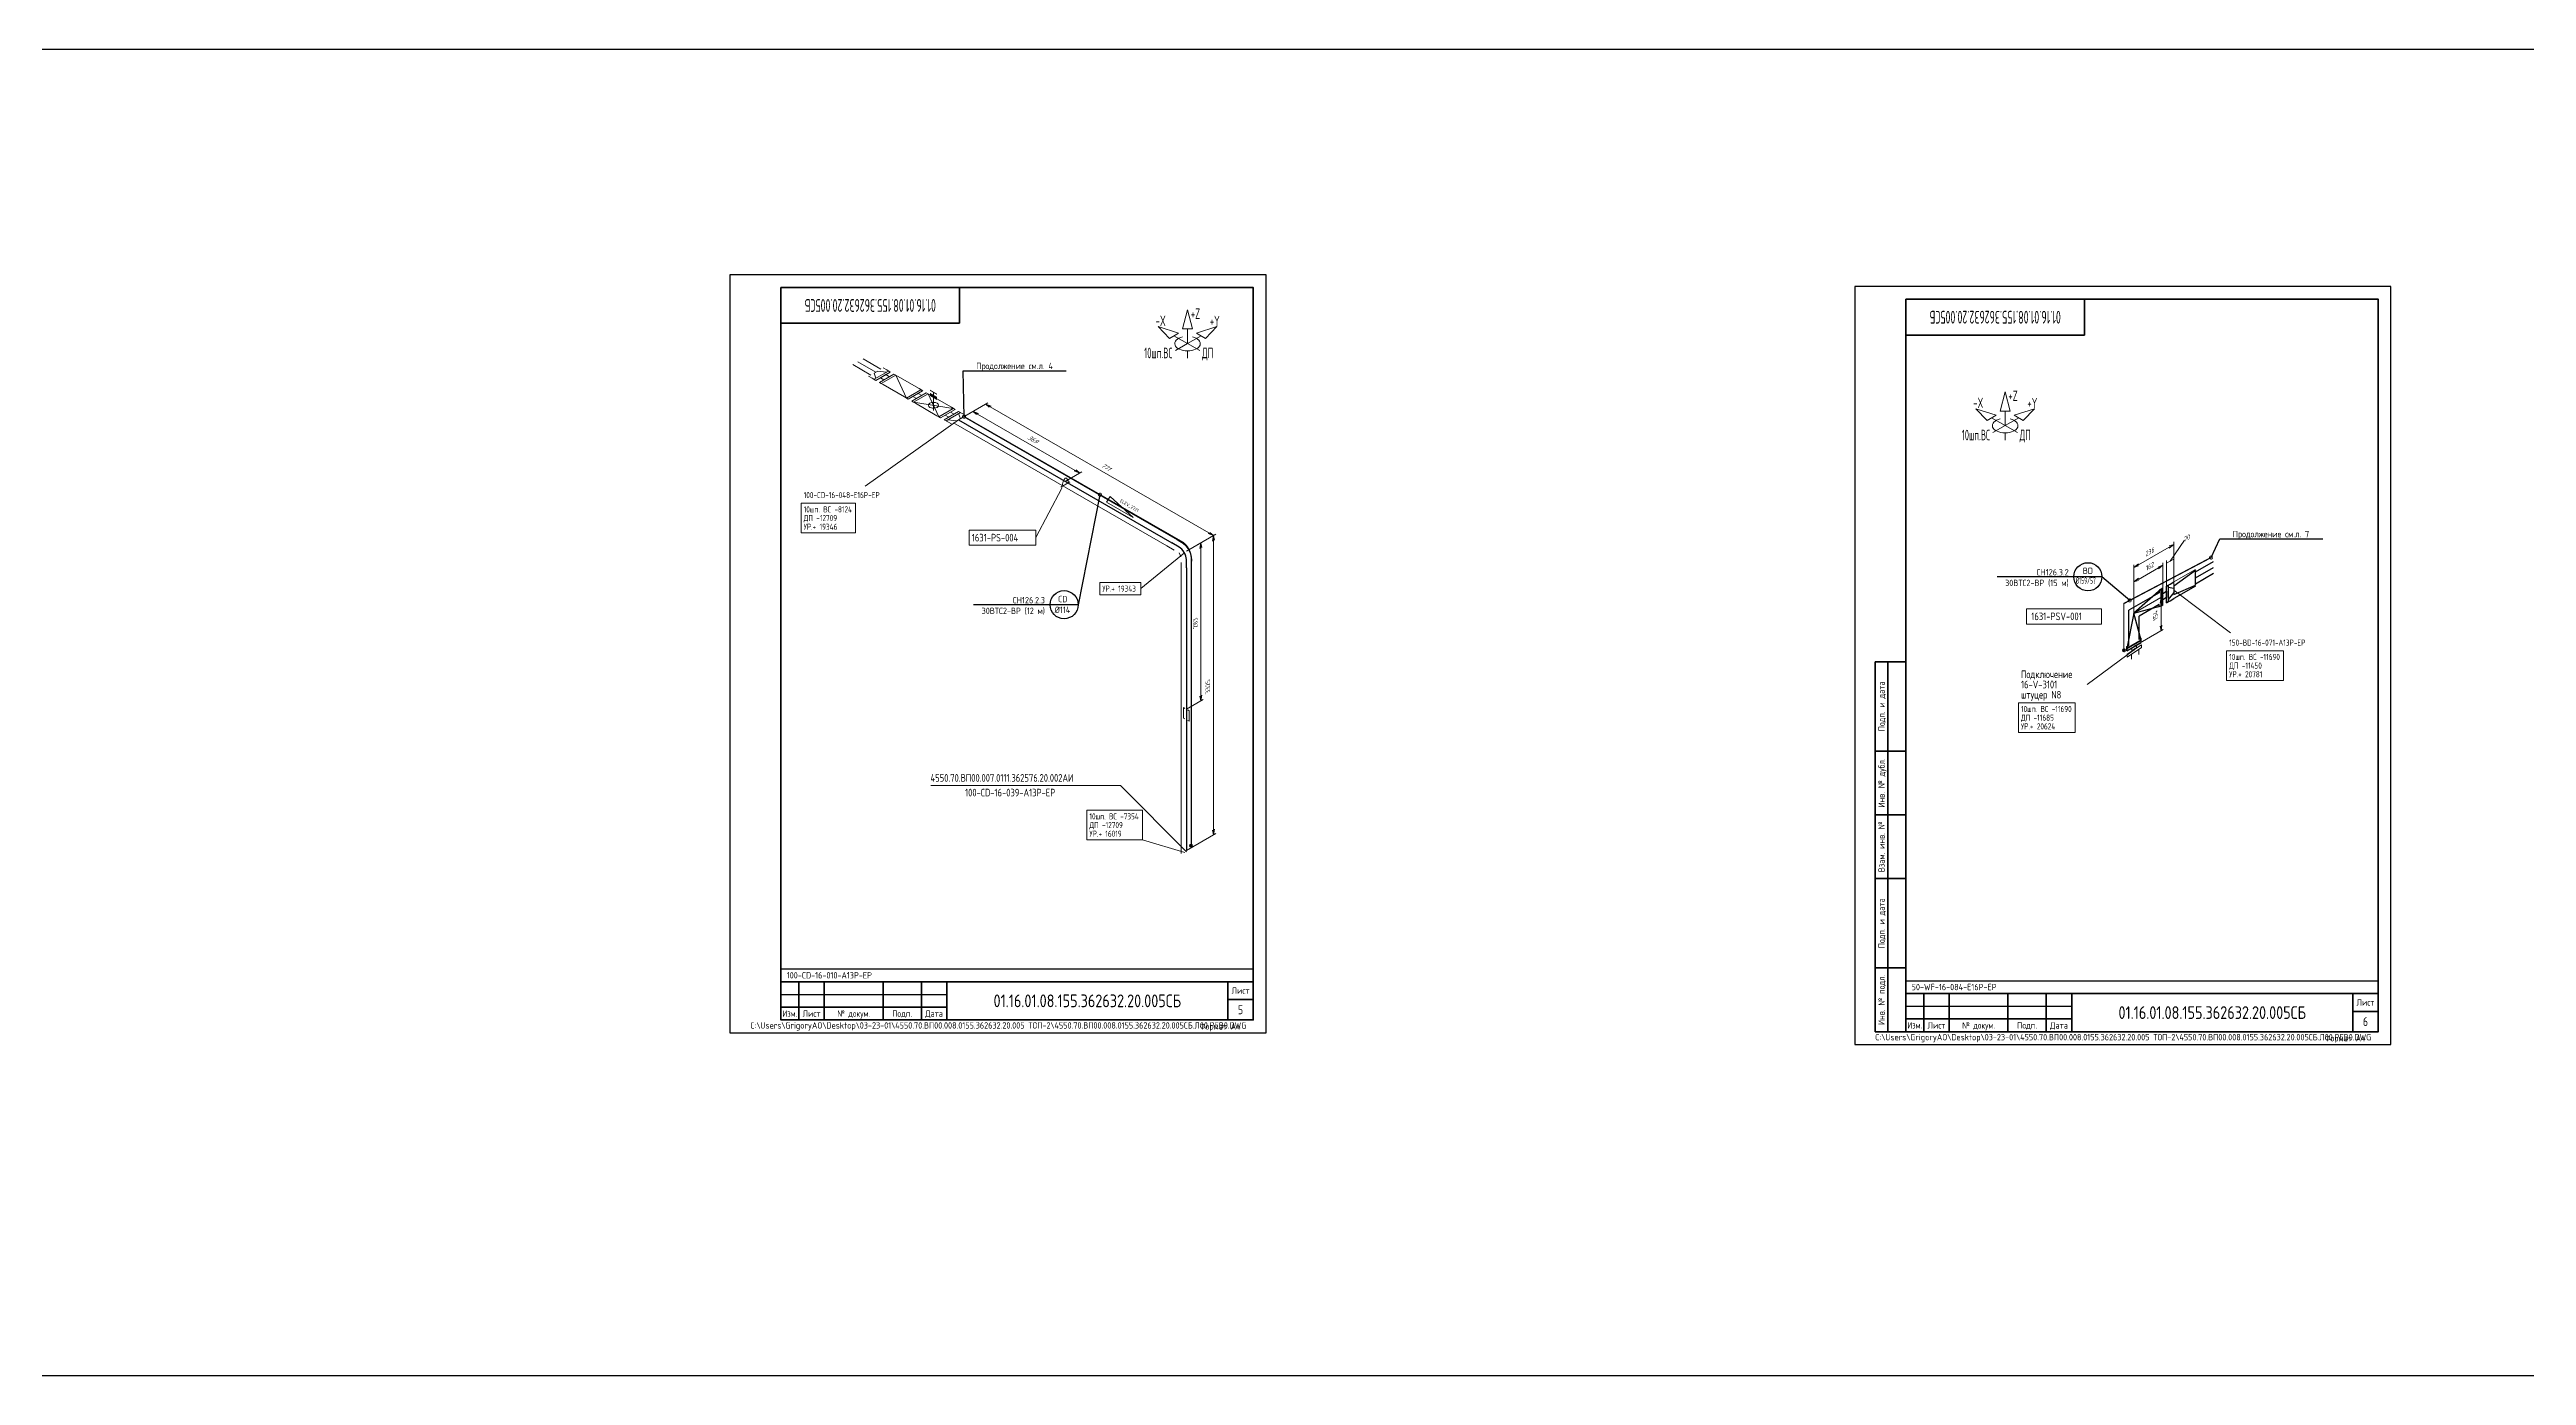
# Model space of a CAD drawing. Header units: millimetres. Extents: x 10051 to 26505, y 4675 to 5194.
# Drawn here: x 11991 to 12961, y 4675 to 5194 of the extents above; entities that cross this region are included whole.
import ezdxf
from ezdxf import colors
from ezdxf.entities.mleader import LeaderData, LeaderLine
from ezdxf.enums import TextEntityAlignment as Align
from ezdxf.math import Vec2, Vec3

# ---------------------------------------------------------------- set-up
doc = ezdxf.new("R2010")
doc.units = ezdxf.units.MM
doc.layers.get('0').update_dxf_attribs({"lineweight": 15})
for name, color, linetype, lineweight in [('--TEXT--', 150, 'Continuous', 25), ('_НС', 1, 'Continuous', 30), ('OFORMLENIE', 7, 'Continuous', 25), ('подложка', 252, 'Continuous', 9), ('Построение', 7, 'Continuous', 30), ('СН', 1, 'Continuous', 50)]:
    doc.layers.add(name, color=color, linetype=linetype, lineweight=lineweight)
doc.styles.add('GOST_2.304', font='CS_Gost2304.shx', dxfattribs={"height": 2.5})
doc.styles.add('GOST_2.304_07', font='CS_Gost2304.shx', dxfattribs={"width": 0.7})
doc.styles.add('GOST_2.304_09', font='CS_Gost2304.shx', dxfattribs={"width": 0.9})
doc.styles.add('Style-CS_Gost2304', font='CS_Gost2304.shx')
doc.styles.add('TNR_30', font='times.ttf', dxfattribs={"height": 3})

# ---------------------------------------------------------------- blocks, each defined once
blk = doc.blocks.new('TerminatorOpen_0.4')
at = {"color": 0, "linetype": 'ByBlock', "lineweight": -2}
for q in [(-1, 0.2), (-1, 0), (-1, -0.2)]:
    blk.add_line((0, 0), q, dxfattribs=at)
blk = doc.blocks.new('*U5')
at = {"layer": 'СН'}
blk.add_hatch(color=256, dxfattribs=at).paths.add_polyline_path([(0.5, 0, 1), (-0.5, 0, 1)])
blk.add_circle((0, 0), 0.5, dxfattribs=at)
blk = doc.blocks.new('ST_2a_dyn')
at = {"linetype": 'ByBlock', "lineweight": 50, "extrusion": (0, 1, 0)}
for p, q in [((-185, 15), (0, 15)), ((-185, 5), (-120, 5)), ((-185, 0), (0, 0)), ((-10, 8), (0, 8))]:
    blk.add_line(p, q, dxfattribs=at)
at = {"linetype": 'ByBlock', "lineweight": 50, "extrusion": (1, 0, 0)}
for p, q in [((-185, 0), (-185, 15)), ((-178, 15), (-178, 0)), ((-168, 15), (-168, 0)), ((-145, 15), (-145, 0)), ((-130, 15), (-130, 0)), ((-120, 0), (-120, 15)), ((-10, 0), (-10, 15))]:
    blk.add_line(p, q, dxfattribs=at)
at = {"linetype": 'ByBlock', "lineweight": -2, "extrusion": (0, 1, 0)}
blk.add_line((-185, 10), (-120, 10), dxfattribs=at)
at = {"linetype": 'ByBlock', "lineweight": 50}
blk.add_line((0, 15), (0, 0), dxfattribs=at)
at = {"linetype": 'ByBlock', "lineweight": -2, "style": 'GOST_2.304'}
for s, p in [('Лист', (-5, 11.5)), ('Лист', (-173, 2.5)), ('Подп.', (-137.5, 2.5)), ('Дата', (-125, 2.5))]:
    blk.add_text(s, height=2.5, dxfattribs=at).set_placement(p, align=Align.MIDDLE_CENTER)
at = {"linetype": 'ByBlock', "lineweight": -2, "width": 0.9}
for s, style, p in [('Изм.', 'GOST_2.304', (-181.5, 2.5)), ('№ докум.', 'GOST_2.304_09', (-156.5, 2.5))]:
    blk.add_text(s, height=2.5, dxfattribs=dict(at, style=style)).set_placement(p, align=Align.MIDDLE_CENTER)
at = {"linetype": 'ByBlock', "lineweight": -2}
for tag, height, style, flags, p in [('ИЗМ_2', 2.5, 'GOST_2.304', 12, (-181.5, 12.5)), ('ЛИСТ_2', 2.5, 'GOST_2.304', 12, (-173, 12.5)), ('N_ДОК_2', 2.5, 'GOST_2.304_09', 12, (-156.5, 12.5)), ('ШИФР', 5, 'GOST_2.304', 4, (-65, 7.5)), ('ИЗМ_1', 2.5, 'GOST_2.304', 12, (-181.5, 7.5)), ('ЛИСТ_1', 2.5, 'GOST_2.304', 12, (-173, 7.5)), ('N_ДОК_1', 2.5, 'GOST_2.304_09', 12, (-156.5, 7.5)), ('LIST', 3.5, 'GOST_2.304', 4, (-5, 4))]:
    blk.add_attdef(tag, text='', height=height, dxfattribs=dict(at, style=style, flags=flags)).set_placement(p, align=Align.MIDDLE_CENTER)
at = {"linetype": 'ByBlock', "lineweight": -2, "style": 'GOST_2.304_07', "width": 0.7, "flags": 12}
for tag, p in [('ДАТА_2', (-125, 12.5)), ('ДАТА_1', (-125, 7.5))]:
    blk.add_attdef(tag, text='', height=2.5, dxfattribs=at).set_placement(p, align=Align.MIDDLE_CENTER)
blk = doc.blocks.new('ST_Top')
at = {"linetype": 'ByBlock', "lineweight": 50}
blk.add_line((70, 0), (70, -14), dxfattribs=at)
at = {"linetype": 'ByBlock', "lineweight": 50, "extrusion": (0, 1, 0)}
blk.add_line((0, -14), (70, -14), dxfattribs=at)
at = {"linetype": 'ByBlock', "lineweight": -2, "style": 'GOST_2.304', "width": 0.7, "flags": 4}
blk.add_attdef('ШИФР', text='', height=5, rotation=180, dxfattribs=at).set_placement((35, -7), align=Align.MIDDLE_CENTER)
blk = doc.blocks.new('_DotSmall')
at = {"color": 0, "linetype": 'ByBlock', "const_width": 0.5}
blk.add_lwpolyline([(-0.0625, 0, 1), (0.0625, 0, 1)], format="xyb", close=True, dxfattribs=at)
blk = doc.blocks.new('*U1756')
at = {"linetype": 'ByBlock', "lineweight": -2}
blk.add_lwpolyline([(210, 297), (0, 297), (0, 0), (210, 0)], close=True, dxfattribs=at)
at = {"linetype": 'ByBlock', "lineweight": 50}
blk.add_lwpolyline([(20, 292), (205, 292), (205, 5), (20, 5)], close=True, dxfattribs=at)
at = {"color": 0, "linetype": 'ByBlock', "lineweight": -2, "style": 'GOST_2.304'}
blk.add_text('Формат А4', height=2.5, dxfattribs=at).set_placement((200, 2.5), align=Align.MIDDLE_RIGHT)
at = {"linetype": 'ByBlock', "lineweight": -2, "insert": (8, 2.5), "char_height": 2.5, "attachment_point": 4, "style": 'GOST_2.304'}
blk.add_mtext('C:\\\\Users\\\\GrigoryAO\\\\Desktop\\\\03-23-01\\\\4550.70.ВП00.008.0155.362632.20.005 ТОП-2\\\\4550.70.ВП00.008.0155.362632.20.005СБ.Л00.РЕВ0.DWG', dxfattribs=at)
at = {"linetype": 'ByBlock', "lineweight": -2, "style": 'TNR_30'}
blk.add_attdef('ВЕРХНИЙ_НОМЕР_ЛИСТА', text='', height=3, dxfattribs=at).set_placement((200, 287), align=Align.MIDDLE_CENTER)
blk = doc.blocks.new('ST_Left')
at = {"color": 2, "linetype": 'ByBlock', "lineweight": 50}
for p, q in [((8, 150), (8, 5)), ((20, 150), (8, 150)), ((13, 5), (13, 150)), ((8, 115), (20, 115)), ((8, 90), (20, 90)), ((20, 65), (8, 65)), ((20, 30), (8, 30)), ((8, 5), (20, 5))]:
    blk.add_line(p, q, dxfattribs=at)
at = {"color": 0, "linetype": 'ByBlock', "lineweight": -2, "style": 'GOST_2.304'}
for s, p in [('Подп. и дата', (10.5, 132.5)), ('Инв. № дубл.', (10.5, 102.5)), ('Взам. инв. №', (10.5, 77.5)), ('Подп. и дата', (10.5, 47.5)), ('Инв. № подл.', (10.5, 17.5))]:
    blk.add_text(s, height=2.5, rotation=90, dxfattribs=at).set_placement(p, align=Align.MIDDLE_CENTER)
at = {"color": 0, "linetype": 'ByBlock', "lineweight": -2, "style": 'GOST_2.304', "flags": 8}
for tag, p in [('ДУБЛ_ДАТА', (16.5, 141.25)), ('НОМЕР_ДУБЛ', (16.5, 102.5)), ('ВЗАМ_ИНВ', (16.5, 77.5)), ('ИНВ_ДАТА', (16.5, 56.25)), ('ИНВ_НОМЕР', (16.5, 17.5))]:
    blk.add_attdef(tag, text='', height=2.5, rotation=90, dxfattribs=at).set_placement(p, align=Align.MIDDLE_CENTER)

msp = doc.modelspace()

# ---------------------------------------------------------------- hatches: boundary and pattern name
at = {"layer": 'подложка', "extrusion": (-2.77556e-17, 0.816497, 0.57735)}
h = msp.add_hatch(color=256, dxfattribs=at)
edge = h.paths.add_edge_path()
edge.add_arc((-12323.98, -2867.06), 1.99, -225, 135)
at = {"layer": 'подложка', "true_color": 0x000000, "extrusion": (5.55112e-17, -0.816497, -0.57735)}
h = msp.add_hatch(color=18, dxfattribs=at)
edge = h.paths.add_edge_path()
edge.add_arc((12346.51, -2844.52), 1, 225, 585)
at = {"layer": 'подложка', "extrusion": (5.55112e-17, -0.816497, -0.57735)}
h = msp.add_hatch(color=256, dxfattribs=at)
edge = h.paths.add_edge_path()
edge.add_arc((12430.07, -2760.96), 1, 225, 585)
at = {"layer": 'подложка', "extrusion": (-0.707107, 0.408248, -0.57735)}
h = msp.add_hatch(color=256, dxfattribs=at)
edge = h.paths.add_edge_path()
edge.add_arc((-10540.36, -4650.68), 1, 135, 495)
at = {"layer": 'подложка', "true_color": 0x000000, "extrusion": (0.707107, -0.408248, 0.57735)}
h = msp.add_hatch(color=18, dxfattribs=at)
edge = h.paths.add_edge_path()
edge.add_arc((10726.06, -4848.1), 1, -45, 315)

# ---------------------------------------------------------------- linework, layer by layer
at = {"layer": '--TEXT--'}
for centre in [(12788.75, 4987.7, -226.59), (12387.84, 4976.76, -226.59)]:
    msp.add_circle(centre, 5.51, dxfattribs=at)
at = {"layer": '_НС', "linetype": 'Continuous', "lineweight": 30, "const_width": 0.5}
msp.add_lwpolyline([(12348.54, 5050.49), (12434.73, 5000.98, -0.197598), (12437.63, 4995.18), (12437.63, 4882.29)], format="xyb", dxfattribs=at)
msp.add_lwpolyline([(12802.83, 4958.57), (12802.83, 4977.21), (12836.99, 4995.22)], dxfattribs=at)
at = {"layer": 'OFORMLENIE'}
for p, q in [((12276.92, 4834.02), (12461.97, 4834.02)), ((12276.92, 4834.02), (12276.92, 4829.02)), ((12717.45, 4829.41), (12902.51, 4829.41)), ((12717.45, 4829.41), (12717.45, 4824.41))]:
    msp.add_line(p, q, dxfattribs=at)
at = {"layer": 'подложка'}
for p, q in [((12436.17, 5079.07, -4.87), (12436.17, 5084.79, -4.87)), ((12436.17, 5079.07, -4.87), (12430.86, 5082.13, -4.87)), ((12436.17, 5079.07, -4.87), (12431.39, 5076.32, -4.87)), ((12436.17, 5079.07, -4.87), (12441.47, 5082.13, -4.87)), ((12436.17, 5079.07, -4.87), (12440.94, 5076.32, -4.87)), ((12436.17, 5073.36, -4.87), (12436.17, 5076.21, -4.87)), ((12346.51, 5049.2, 86.51), (12309.92, 5023.24)), ((12346.51, 5049.2, 86.51), (12309.92, 5023.24)), ((12756.35, 5046.93, -9.73), (12751.05, 5049.99, -9.73)), ((12756.35, 5046.93, -9.73), (12751.58, 5044.17, -9.73)), ((12756.35, 5046.93, -9.73), (12756.35, 5052.64, -9.73)), ((12756.35, 5046.93, -9.73), (12761.66, 5049.99, -9.73)), ((12756.35, 5046.93, -9.73), (12761.13, 5044.17, -9.73)), ((12756.35, 5041.21, -9.73), (12756.35, 5044.07, -9.73)), ((12386.91, 5022.44, 120.62), (12376.74, 5003.02, 120.62)), ((12386.91, 5022.44, 120.62), (12376.74, 5003.02, 120.62)), ((12434.93, 4997.07, 159.33), (12417.81, 4983.05, 159.33)), ((12434.93, 4997.07, 159.33), (12417.81, 4983.05, 159.33)), ((12822.36, 4982.4, 152.83), (12844.54, 4965.78, 154.76)), ((12806.95, 4959.24, 154.76), (12788.45, 4945.48, 154.76)), ((12806.95, 4959.24, 154.76), (12788.45, 4945.48, 154.76)), ((12335.67, 4905.9), (12409.89, 4905.9)), ((12435.71, 4879.9, 76.03), (12409.89, 4905.9)), ((12435.11, 4879.62, 76.4), (12418.59, 4884.61))]:
    msp.add_line(p, q, dxfattribs=at)
at = {"layer": 'подложка', "extrusion": (-5.55112e-17, 0.816497, 0.57735)}
for p, q in [((12309.08, 5073.12, 52.68), (12316.12, 5069.06, 58.43)), ((12305.08, 5070.81, 55.94), (12312.12, 5066.75, 61.69)), ((12312.69, 5065.46, 63.51), (12311.29, 5066.27, 62.37)), ((12314.11, 5064.64, 64.67), (12312.69, 5065.46, 63.51)), ((12315.52, 5063.83, 65.82), (12316.93, 5063.01, 66.97)), ((12318.35, 5068.73, 58.89), (12316.95, 5069.54, 57.75)), ((12319.76, 5067.91, 60.05), (12318.35, 5068.73, 58.89)), ((12321.17, 5067.1, 61.2), (12322.59, 5066.28, 62.35)), ((12321.87, 5066.68, 61.78), (12326.09, 5057.74, 74.43)), ((12331.03, 5061.41, 69.24), (12322.59, 5066.28, 62.35)), ((12325.37, 5058.14, 73.86), (12316.93, 5063.01, 66.97)), ((12326.78, 5057.32, 75.02), (12325.37, 5058.14, 73.86)), ((12328.19, 5056.51, 76.17), (12329.61, 5055.69, 77.32)), ((12329.61, 5055.69, 77.32), (12338.05, 5050.82, 84.21)), ((12332.44, 5060.59, 70.4), (12331.03, 5061.41, 69.24)), ((12333.85, 5059.78, 71.55), (12335.26, 5058.96, 72.7)), ((12335.26, 5058.96, 72.7), (12343.7, 5054.09, 79.6)), ((12345.12, 5053.27, 80.75), (12343.7, 5054.09, 79.6)), ((12346.51, 5049.2, 86.51), (12358.01, 5055.83, 77.13)), ((12358.89, 5054.3, 79.29), (12444.54, 5004.85, 149.23)), ((12339.46, 5050, 85.37), (12338.05, 5050.82, 84.21)), ((12340.87, 5049.19, 86.52), (12342.28, 5048.38, 87.67)), ((12342.28, 5048.38, 87.67), (12343.69, 5047.57, 88.82)), ((12344.51, 5048.04, 88.14), (12428.07, 4999.8, 156.37)), ((12346.51, 5049.2, 86.51), (12353.06, 5052.97, 81.17)), ((12346.53, 5052.46, 81.9), (12347.94, 5051.64, 83.06)), ((12347.94, 5051.64, 83.06), (12349.34, 5050.83, 84.2)), ((12348.51, 5050.35, 84.88), (12432.07, 5002.11, 153.1)), ((12353.94, 5051.44, 83.33), (12392.18, 5029.36, 114.56)), ((12388.29, 5025.08, 120.62), (12394.83, 5028.85, 115.28)), ((12428.07, 4999.8, 156.37), (12430.89, 4998.18, 158.67)), ((12432.07, 5002.11, 153.1), (12434.89, 5000.49, 155.4)), ((12435.71, 4997.7, 159.33), (12447.2, 5004.34, 149.95)), ((12830.84, 4990.56, 148.21), (12822.36, 4985.66, 155.13))]:
    msp.add_line(p, q, dxfattribs=at)
at = {"layer": 'подложка', "extrusion": (5.55112e-17, -0.816497, -0.57735)}
for p, q in [((12344.4, 5053.67, 80.18), (12328.91, 5056.11, 76.73)), ((12334.54, 5059.36, 72.13), (12338.77, 5050.42, 84.78))]:
    msp.add_line(p, q, dxfattribs=at)
at = {"layer": 'подложка', "extrusion": (0.707104, 0.405797, -0.57908)}
msp.add_line((12336.65, 5052.85, 77.02), (12336.67, 5059.8, 81.91), dxfattribs=at)
at = {"layer": 'подложка', "extrusion": (-0.707107, 0.408248, -0.57735)}
msp.add_line((12390.06, 5024.87, 118.31), (12386.53, 5022.83, 121.2), dxfattribs=at)
at = {"layer": 'подложка', "extrusion": (0.707107, 0.408248, -0.57735)}
for p, q in [((12432.89, 5001.64, 158.67), (12433.75, 5001.24, 159.44)), ((12433.75, 5001.24, 159.44), (12434.64, 5000.62, 160.09)), ((12434.64, 5000.62, 160.09), (12435.49, 4999.78, 160.55)), ((12435.49, 4999.78, 160.55), (12436.27, 4998.78, 160.78)), ((12436.27, 4998.78, 160.78), (12436.92, 4997.66, 160.78)), ((12436.92, 4997.66, 160.78), (12437.4, 4996.48, 160.55)), ((12437.4, 4996.48, 160.55), (12437.7, 4995.32, 160.09)), ((12437.71, 4992.35, 153.1), (12437.71, 4995.61, 155.4)), ((12433.71, 4990.04, 156.37), (12433.71, 4993.3, 158.67)), ((12433.71, 4990.04, 156.37), (12433.71, 4879.27, 78.03)), ((12437.7, 4995.32, 160.09), (12437.79, 4994.24, 159.44)), ((12437.79, 4994.24, 159.44), (12437.71, 4993.3, 158.67)), ((12437.71, 4992.35, 153.1), (12437.71, 4881.57, 74.77)), ((12434.64, 4936.42, 114.7), (12434.64, 4932.34, 111.81)), ((12434.64, 4936.42, 114.7), (12435.17, 4936.12, 115.13)), ((12434.64, 4932.34, 111.81), (12435.17, 4932.03, 112.25)), ((12436.24, 4935.5, 116), (12436.77, 4935.2, 116.43)), ((12436.24, 4931.42, 113.11), (12436.77, 4931.11, 113.55)), ((12436.77, 4935.2, 116.43), (12436.77, 4931.11, 113.55))]:
    msp.add_line(p, q, dxfattribs=at)
at = {"layer": 'подложка', "extrusion": (-0.707107, -0.408248, 0.57735)}
for p, q in [((12432.89, 4997.02, 155.4), (12433.1, 4996.38, 155.2)), ((12433.1, 4996.38, 155.2), (12433.25, 4996.11, 155.2)), ((12433.25, 4996.11, 155.2), (12433.71, 4995.61, 155.4))]:
    msp.add_line(p, q, dxfattribs=at)
at = {"layer": 'подложка', "extrusion": (0.707107, -0.408248, 0.57735)}
for p, q in [((12435.71, 4997.7, 159.33), (12447.2, 5004.34, 149.95)), ((12435.71, 4997.7, 159.33), (12442.25, 5001.48, 153.99)), ((12441.36, 4941.12, 112.39), (12441.36, 4998.93, 153.27)), ((12446.31, 4888.58, 69.18), (12446.31, 5001.79, 149.23)), ((12808.57, 4992.4, 176.79), (12820.59, 4999.34, 166.97)), ((12820.94, 4993.83, 162.64), (12826.56, 5002.09, 171.23)), ((12822.36, 4982.4, 152.83), (12822.36, 5001.38, 166.25)), ((12822.36, 4982.4, 152.83), (12822.36, 4995.67, 162.21)), ((12806.8, 4973.42, 165.53), (12806.8, 4992.4, 178.95)), ((12806.8, 4973.42, 165.53), (12806.8, 4986.68, 174.91)), ((12808.57, 4986.68, 172.74), (12816.35, 4991.18, 166.39)), ((12818.12, 4979.95, 156.29), (12818.12, 4993.22, 165.67)), ((12819.53, 4993.01, 163.8), (12822.36, 4994.65, 161.49)), ((12819.53, 4980.77, 155.13), (12819.53, 4994.03, 164.52)), ((12806.8, 4973.42, 165.53), (12818.29, 4980.05, 156.15)), ((12817.41, 4968.52, 149.07), (12817.41, 4977.5, 155.42)), ((12817.94, 4979.64, 156.29), (12818.29, 4980.26, 156.29)), ((12817.94, 4980.05, 156.58), (12818.29, 4979.85, 156)), ((12806.8, 4960.35, 156.29), (12818.29, 4966.99, 146.91)), ((12806.78, 4958.94, 154.76), (12807.13, 4959.55, 154.76)), ((12806.78, 4959.35, 155.04), (12807.13, 4959.14, 154.47)), ((12435.71, 4935.81, 115.57), (12442.25, 4939.59, 110.23)), ((12435.71, 4880.42, 76.4), (12447.2, 4887.05, 67.02))]:
    msp.add_line(p, q, dxfattribs=at)
at = {"layer": 'подложка', "extrusion": (-0.829813, 0.472227, -0.297341)}
for p, q in [((12805.82, 4957.35, 154.87), (12805.83, 4955.37, 152.53)), ((12808.66, 4959.21, 152.51), (12808.65, 4957.18, 150.17))]:
    msp.add_line(p, q, dxfattribs=at)
at = {"layer": 'подложка', "extrusion": (-5.55112e-17, 0.816497, 0.57735), "elevation": 4172.6}
msp.add_lwpolyline([(-12307.08, -2883.96), (-12314.12, -2876.92)], dxfattribs=at)
at = {"layer": 'подложка', "extrusion": (-5.55112e-17, 0.816497, 0.57735), "elevation": 4172.6, "flags": 128}
for points in [[(-12318.34, -2876.92), (-12314.82, -2877.62), (-12313.41, -2876.21), (-12314.12, -2872.69)], [(-12346.51, -2848.75), (-12347.22, -2845.23), (-12345.81, -2843.82), (-12342.29, -2844.52)]]:
    msp.add_lwpolyline(points, dxfattribs=at)
at = {"layer": 'подложка', "elevation": 137.68, "flags": 128}
msp.add_lwpolyline([(12414.88, 5010.88), (12404.49, 5016.88), (12405.82, 5019.19), (12414.88, 5010.88)], dxfattribs=at)
at = {"layer": 'подложка', "extrusion": (5.55112e-17, -0.816497, -0.57735)}
msp.add_circle((12336.66, -2854.38, -4172.6), 1.99, dxfattribs=at)
at = {"layer": 'подложка'}
for centre in [(12436.17, 5079.07, -4.87), (12756.35, 5046.93, -9.73)]:
    msp.add_ellipse(centre, major_axis=(-5, 0), ratio=0.57735, start_param=5.105088, end_param=10.602875, dxfattribs=at)
at = {"layer": 'подложка', "extrusion": (0.707107, -0.408248, 0.57735)}
msp.add_ellipse((12388.29, 5021.81, 118.31), major_axis=(0, -4.49, -3.18), ratio=0.363636, start_param=1.942965, end_param=4.34022, dxfattribs=at)
at = {"layer": 'подложка', "extrusion": (0.707104, 0.405797, -0.57908)}
msp.add_point((12336.68, 5053.59, 77.57), dxfattribs=at)
at = {"layer": 'подложка', "extrusion": (-0.707104, -0.405797, 0.57908)}
msp.add_solid([(1753.09, 7723.04, -10729.12), (1750.27, 7720.21, -10729.12), (1753.45, 7722.69, -10729.12), (1750.62, 7719.85, -10729.12)], dxfattribs=at)
at = {"layer": 'подложка', "extrusion": (0.707104, 0.405797, -0.57908)}
msp.add_solid([(-1755.22, 7720.92, 10729.12), (-1752.39, 7718.09, 10729.12), (-1754.15, 7721.98, 10729.12), (-1751.33, 7719.15, 10729.12)], dxfattribs=at)
at = {"layer": 'подложка'}
for points in [[(12424.68, 5085.71, -4.87), (12432.63, 5083.15, -4.87), (12429.1, 5081.11, -4.87)], [(12436.17, 5092.29, -4.87), (12434.17, 5084.79, -4.87), (12438.17, 5084.79, -4.87)], [(12447.66, 5085.71, -4.87), (12439.7, 5083.15, -4.87), (12443.24, 5081.11, -4.87)], [(12319.75, 5067.9, 60.06), (12319.05, 5068.31, 59.48), (12313.41, 5065.06, 64.08), (12314.12, 5064.65, 64.66)], [(12321.16, 5067.09, 61.21), (12321.87, 5066.68, 61.78), (12316.23, 5063.43, 66.38), (12315.53, 5063.84, 65.81)], [(12315.88, 5065.67, 63.22), (12317.29, 5064.85, 64.37), (12319.4, 5066.07, 62.65), (12317.99, 5066.89, 61.5)], [(12331.73, 5060.99, 69.83), (12332.43, 5060.58, 70.41), (12326.8, 5057.33, 75.01), (12326.09, 5057.74, 74.43)], [(12334.54, 5059.36, 72.13), (12333.84, 5059.77, 71.56), (12328.2, 5056.52, 76.16), (12328.91, 5056.11, 76.73)], [(12329.96, 5057.53, 74.72), (12328.56, 5058.35, 73.57), (12330.67, 5059.57, 71.85), (12332.08, 5058.75, 73)], [(12345.11, 5053.26, 80.76), (12344.4, 5053.67, 80.18), (12338.77, 5050.42, 84.78), (12339.47, 5050.01, 85.36)], [(12756.35, 5060.14, -9.73), (12754.35, 5052.64, -9.73), (12758.35, 5052.64, -9.73)], [(12346.51, 5052.45, 81.91), (12347.22, 5052.04, 82.48), (12341.59, 5048.79, 87.08), (12340.88, 5049.2, 86.51)], [(12342.64, 5050.21, 85.07), (12341.23, 5051.03, 83.92), (12343.35, 5052.25, 82.2), (12344.75, 5051.43, 83.35)], [(12744.86, 5053.56, -9.73), (12752.82, 5051.01, -9.73), (12749.28, 5048.97, -9.73)], [(12767.84, 5053.56, -9.73), (12759.89, 5051.01, -9.73), (12763.43, 5048.97, -9.73)], [(12284.84, 5016.5, 86.51), (12306.16, 5016.5, 86.51), (12306.16, 5004.9, 86.51), (12284.84, 5004.9, 86.51)], [(12350.67, 5006.02, 120.62), (12376.74, 5006.02, 120.62), (12376.74, 5000.02, 120.62), (12350.67, 5000.02, 120.62)], [(12401.79, 4985.45, 159.33), (12417.81, 4985.45, 159.33), (12417.81, 4980.65, 159.33), (12401.79, 4980.65, 159.33)], [(12764.7, 4975.18, 254.81), (12794.08, 4975.18, 254.81), (12794.08, 4969.18, 254.81), (12764.7, 4969.18, 254.81)], [(12804.13, 4956.23, 156.19), (12809.79, 4959.95, 151.77), (12809.79, 4961.07, 152.54), (12804.12, 4957.42, 156.97)], [(12805.98, 4959.88, 156.96), (12805.99, 4958.64, 155.62), (12807.85, 4959.8, 153.95), (12807.82, 4960.94, 155.45)], [(12843.09, 4958.69, 152.83), (12865.3, 4958.69, 152.83), (12865.3, 4947.09, 152.83), (12843.09, 4947.09, 152.83)], [(12761.55, 4938.28, 154.76), (12783.76, 4938.28, 154.76), (12783.76, 4926.68, 154.76), (12761.55, 4926.68, 154.76)], [(12396.74, 4896.21), (12418.59, 4896.21), (12418.59, 4884.61), (12396.74, 4884.61)]]:
    msp.add_3dface(points, dxfattribs=at)
at = {"layer": 'Построение', "ltscale": 0.3, "extrusion": (-5.55112e-17, 0.816497, 0.57735)}
for p, q in [((12830.84, 4989.61, 147.53), (12837.91, 4993.69, 141.76)), ((12830.84, 4987.3, 145.9), (12837.91, 4991.38, 140.12)), ((12830.84, 4984.99, 144.26), (12837.91, 4989.07, 138.49)), ((12819.53, 4984.03, 157.44), (12820.94, 4984.85, 156.29)), ((12819.53, 4977.5, 152.83), (12820.94, 4978.32, 151.67)), ((12820.94, 4984.85, 156.29), (12822.36, 4985.66, 155.13)), ((12820.94, 4978.32, 151.67), (12822.36, 4979.13, 150.52)), ((12830.84, 4984.03, 143.59), (12822.36, 4979.13, 150.52))]:
    msp.add_line(p, q, dxfattribs=at)
at = {"layer": 'Построение', "ltscale": 0.3, "extrusion": (-0.707107, 0.408248, -0.57735)}
for p, q in [((12816.7, 4981.44, 159.08), (12804.8, 4974.57, 168.79)), ((12818.12, 4983.21, 158.6), (12816.7, 4982.4, 159.75)), ((12816.7, 4982.4, 159.75), (12816.7, 4981.44, 159.08)), ((12808.8, 4963.14, 155.81), (12808.8, 4972.26, 162.26)), ((12809.63, 4963.62, 155.13), (12808.8, 4963.14, 155.81)), ((12809.63, 4961.99, 153.98), (12809.63, 4963.62, 155.13))]:
    msp.add_line(p, q, dxfattribs=at)
at = {"layer": 'Построение', "ltscale": 0.3, "extrusion": (0.707107, -0.408248, 0.57735)}
for p, q in [((12816.7, 4976.82, 155.81), (12808.8, 4972.26, 162.26)), ((12816.7, 4975.87, 155.13), (12816.7, 4976.82, 155.81)), ((12818.12, 4976.68, 153.98), (12816.7, 4975.87, 155.13)), ((12804.8, 4960.83, 159.08), (12804.8, 4974.57, 168.79)), ((12803.97, 4960.35, 159.75), (12804.8, 4960.83, 159.08)), ((12803.97, 4958.72, 158.6), (12803.97, 4960.35, 159.75))]:
    msp.add_line(p, q, dxfattribs=at)
at = {"layer": 'Построение', "color": 3}
msp.add_lwpolyline([(10050.53, 4674.72), (26505.36, 4674.72), (26505.36, 5194.3), (10050.53, 5194.3)], close=True, dxfattribs=at)
at = {"layer": 'Построение', "ltscale": 0.3, "extrusion": (-5.55112e-17, 0.816497, 0.57735), "elevation": 4172.6}
msp.add_lwpolyline([(-12346.51, -2844.52), (-12430.07, -2760.96)], dxfattribs=at)
at = {"layer": 'Построение', "ltscale": 0.3, "extrusion": (-0.707107, -0.408248, 0.57735), "elevation": -10741.68, "flags": 128}
msp.add_lwpolyline([(1895.35, 7785.03), (1892.53, 7787.84, 0.414227), (1886.9, 7787.84), (1884.08, 7785.03)], format="xyb", dxfattribs=at)
at = {"layer": 'Построение', "ltscale": 0.3, "extrusion": (1, 0, 0), "elevation": 12435.71}
msp.add_lwpolyline([(4991.2, 154.73), (4880.42, 76.4)], dxfattribs=at)
at = {"layer": 'Построение', "ltscale": 0.3, "extrusion": (-0.707107, 0.408248, -0.57735), "elevation": -7120.95}
msp.add_lwpolyline([(-10726.06, -4843.86), (-10726.77, -4847.4), (-10725.36, -4848.81), (-10721.82, -4848.1)], dxfattribs=at)
at = {"layer": 'Построение', "ltscale": 0.3}
for points in [[(12830.84, 4984.44, 143.88), (12830.84, 4990.16, 147.92), (12822.36, 4984.03, 153.98), (12822.36, 4980.77, 151.67)], [(12806.8, 4973.42, 165.53), (12817.41, 4976.27, 154.56), (12817.41, 4982.81, 159.18)], [(12817.41, 4982.81, 159.18), (12817.41, 4976.27, 154.56), (12818.12, 4976.68, 153.98), (12818.12, 4983.21, 158.6)], [(12819.53, 4979.54, 154.27), (12818.12, 4978.72, 155.42), (12818.12, 4981.17, 157.16), (12819.53, 4981.99, 156)], [(12819.53, 4984.03, 157.44), (12820.24, 4984.44, 156.87), (12820.24, 4977.91, 152.25), (12819.53, 4977.5, 152.83)], [(12806.8, 4973.42, 165.53), (12803.97, 4959.54, 159.18), (12809.63, 4962.8, 154.56)], [(12803.97, 4958.72, 158.6), (12809.63, 4961.99, 153.98), (12809.63, 4962.8, 154.56), (12803.97, 4959.54, 159.18)]]:
    msp.add_3dface(points, dxfattribs=at)

# ---------------------------------------------------------------- block references
at = {"layer": 'OFORMLENIE'}
for name, p in [('*U1756', (12256.92, 4809.02)), ('*U1756', (12697.45, 4804.41)), ('ST_Left', (12697.45, 4804.41))]:
    msp.add_blockref(name, p, dxfattribs=at)
ref = msp.add_blockref('ST_Top', (12276.92, 5101.02), dxfattribs=at)
ref.add_attrib('ШИФР', '01.16.01.08.155.362632.20.005СБ', dxfattribs={"layer": '0', "linetype": 'ByBlock', "lineweight": -2, "height": 5, "rotation": 180, "style": 'GOST_2.304', "width": 0.7}).set_placement((12311.92, 5094.02), align=Align.MIDDLE_CENTER)
ref = msp.add_blockref('ST_Top', (12717.45, 5096.41), dxfattribs=at)
ref.add_attrib('ШИФР', '01.16.01.08.155.362632.20.005СБ', dxfattribs={"layer": '0', "linetype": 'ByBlock', "lineweight": -2, "height": 5, "rotation": 180, "style": 'GOST_2.304', "width": 0.7}).set_placement((12752.45, 5089.41), align=Align.MIDDLE_CENTER)
ref = msp.add_blockref('ST_2a_dyn', (12461.92, 4814.02), dxfattribs=at)
ref.add_attrib('LIST', '5', dxfattribs={"layer": '0', "linetype": 'ByBlock', "lineweight": -2, "height": 3.5, "style": 'GOST_2.304'}).set_placement((12456.92, 4818.02), align=Align.MIDDLE_CENTER)
ref.add_attrib('ШИФР', '01.16.01.08.155.362632.20.005СБ', dxfattribs={"layer": '0', "linetype": 'ByBlock', "lineweight": -2, "height": 5, "style": 'GOST_2.304'}).set_placement((12396.92, 4821.52), align=Align.MIDDLE_CENTER)
ref = msp.add_blockref('ST_2a_dyn', (12902.45, 4809.41), dxfattribs=at)
ref.add_attrib('LIST', '6', dxfattribs={"layer": '0', "linetype": 'ByBlock', "lineweight": -2, "height": 3.5, "style": 'GOST_2.304'}).set_placement((12897.45, 4813.41), align=Align.MIDDLE_CENTER)
ref.add_attrib('ШИФР', '01.16.01.08.155.362632.20.005СБ', dxfattribs={"layer": '0', "linetype": 'ByBlock', "lineweight": -2, "height": 5, "style": 'GOST_2.304'}).set_placement((12837.45, 4816.91), align=Align.MIDDLE_CENTER)
at = {"layer": 'подложка', "extrusion": (-5.55112e-17, 0.816497, 0.57735), "xscale": 2.5, "yscale": 2.5, "zscale": 2.5}
for p, rotation in [((-12357.12, -2855.13, 4172.6), 314.9999999999999), ((-12352.17, -2850.18, 4172.6), 314.9999999999999), ((-12393.95, -2808.4, 4172.6), 134.9999999999999), ((-12446.31, -2765.94, 4172.6), 134.9999999999999)]:
    msp.add_blockref('TerminatorOpen_0.4', p, dxfattribs=dict(at, rotation=rotation))
at = {"layer": 'подложка', "extrusion": (0.707107, -0.408248, 0.57735)}
for p, xscale, yscale, zscale, rotation in [((10551.65, -4650.7, 6845.06), 2.499999999999999, 2.499999999999999, 2.499999999999999, 44.99999999999996), ((10556.6, -4655.65, 6845.06), 2.499999999999999, 2.499999999999999, 2.499999999999999, 44.99999999999996), ((10741.62, -4832.55, 7120.95), 2.5, 2.5, 2.5, 314.9999999999999), ((10726.06, -4816.99, 7120.95), 2.5, 2.5, 2.5, 134.9999999999999), ((10721.11, -4821.94, 7120.95), 2.5, 2.5, 2.5, 134.9999999999999), ((10732.43, -4833.25, 7120.95), 2.5, 2.5, 2.5, 314.9999999999999), ((10721.11, -4843.15, 7120.95), 2.499999999999999, 2.499999999999999, 2.499999999999999, 44.99999999999996), ((10709.8, -4854.47, 7120.95), 2.499999999999999, 2.499999999999999, 2.499999999999999, 225), ((10498.05, -4704.3, 6845.06), 2.499999999999999, 2.499999999999999, 2.499999999999999, 225), ((10455.03, -4757.22, 6845.06), 2.499999999999999, 2.499999999999999, 2.499999999999999, 225)]:
    msp.add_blockref('TerminatorOpen_0.4', p, dxfattribs=dict(at, xscale=xscale, yscale=yscale, zscale=zscale, rotation=rotation))
at = {"layer": 'СН'}
for p in [(12802.91, 4958.88), (12437.53, 4882.35)]:
    msp.add_blockref('*U5', p, dxfattribs=at)

# ---------------------------------------------------------------- texts
at = {"layer": '--TEXT--', "style": 'GOST_2.304', "width": 0.65}
msp.add_text('%%C159/57', height=2.5, rotation=360, dxfattribs=at).set_placement((12783.97, 4984.96, -226.59))
at = {"layer": '--TEXT--', "style": 'GOST_2.304'}
for s, p in [('BD', (12786.77, 4988.8, -226.59)), ('CD', (12385.45, 4977.72, -226.59)), ('%%C114', (12384.17, 4973.51, -226.59))]:
    msp.add_text(s, height=2.5, rotation=360, dxfattribs=at).set_placement(p)
at = {"layer": 'OFORMLENIE', "style": 'GOST_2.304'}
for s, p in [('100-CD-16-010-A13P-EP', (12279.2, 4831.54)), ('50-WF-16-084-E16P-EP', (12719.73, 4826.93))]:
    msp.add_text(s, height=2.5, dxfattribs=at).set_placement(p, align=Align.MIDDLE_LEFT)
at = {"layer": 'подложка', "style": 'Style-CS_Gost2304'}
for s, width, p in [('+Z', 0.75, (12437.42, 5092.82, -4.87)), ('-X', 0.75, (12423.67, 5090.07, -4.87)), ('10шп.ВС', 0.628788, (12419.17, 5077.45, -4.87)), ('ДП', 0.75, (12441.79, 5077.45, -4.87)), ('-X', 0.75, (12743.85, 5057.93, -9.73)), ('+Z', 0.75, (12757.6, 5060.68, -9.73)), ('10шп.ВС', 0.628788, (12739.35, 5045.3, -9.73)), ('ДП', 0.75, (12761.98, 5045.3, -9.73))]:
    msp.add_text(s, height=4.125, dxfattribs=dict(at, width=width)).set_placement(p, align=Align.TOP_LEFT)
at = {"layer": 'подложка', "style": 'Style-CS_Gost2304', "width": 0.75}
for p in [(12448.79, 5089.95, -4.87), (12768.98, 5057.8, -9.73)]:
    msp.add_text('+Y', height=4.125, dxfattribs=at).set_placement(p, align=Align.TOP_RIGHT)
at = {"layer": 'подложка', "style": 'Style-CS_Gost2304', "width": 0.875}
for s, p in [('100-CD-16-048-E16P-EP', (12285.84, 5019.7, 86.51)), ('10шп. ВС -8124', (12285.84, 5014.1, 86.51)), ('ДП -12709', (12285.84, 5010.7, 86.51)), ('УР.+ 19346', (12285.84, 5007.3, 86.51)), ('УР.+ 19343', (12402.79, 4983.05, 159.33)), ('150-BD-16-071-A13P-EP', (12844.09, 4961.89, 152.83)), ('10шп. ВС -11690', (12844.09, 4956.29, 152.83)), ('ДП -11450', (12844.09, 4952.89, 152.83)), ('УР.+ 20781', (12844.09, 4949.49, 152.83)), ('ДП -11685', (12762.55, 4932.48, 154.76)), ('10шп. ВС -11690', (12762.55, 4935.88, 154.76)), ('УР.+ 20624', (12762.55, 4929.08, 154.76)), ('ДП -12709', (12397.74, 4890.41)), ('10шп. ВС -7354', (12397.74, 4893.81)), ('УР.+ 16019', (12397.74, 4887.01))]:
    msp.add_text(s, height=2.4, rotation=360, dxfattribs=at).set_placement(p, align=Align.MIDDLE_LEFT)
at = {"layer": 'подложка', "style": 'Style-CS_Gost2304'}
for s, p in [('1631-PS-004', (12351.67, 5003.02, 120.62)), ('1631-PSV-001', (12766.58, 4972.18, 254.81)), ('16-V-3101', (12762.55, 4945.48, 154.76)), ('Подключение', (12762.55, 4949.48, 154.76)), ('штуцер N8', (12762.55, 4941.48, 154.76)), ('4550.70.ВП00.007.0111.362576.20.002АИ', (12335.53, 4908.88)), ('100-СD-16-039-A13P-EP ', (12349.04, 4903.12))]:
    msp.add_text(s, height=3, rotation=360, dxfattribs=at).set_placement(p, align=Align.MIDDLE_LEFT)
at = {"layer": 'подложка', "extrusion": (0.707107, -0.408248, 0.57735), "style": 'GOST_2.304'}
msp.add_text('70', height=2.5, rotation=315, dxfattribs=at).set_placement((10744.43, -4837.98, 7120.95))
at = {"layer": 'подложка', "extrusion": (-5.55112e-17, 0.816497, 0.57735), "char_height": 2.5, "attachment_point": 5, "text_direction": (0.707107, -0.408248, 0.57735), "style": 'GOST_2.304'}
for s, insert in [('\\A1;369', (12375.89, 5041.32, 97.65)), ('\\A1;771', (12404.55, 5030.49, 112.96))]:
    msp.add_mtext(s, dxfattribs=dict(at, insert=insert))
at = {"layer": 'подложка', "extrusion": (0.707107, -0.408248, 0.57735), "char_height": 2.5, "attachment_point": 5, "style": 'GOST_2.304'}
for s, insert, text_direction in [('\\A1;236', (12813.11, 4997.57, 174.88), (0.707107, 0.408248, -0.57735)), ('\\A1;162', (12813.08, 4991.84, 170.87), (0.707107, 0.408248, -0.57735)), ('\\A1;283', (12439.15, 4969.46, 135.14), (0, 0.816497, 0.57735)), ('\\A1;154', (12815.2, 4972.45, 154.56), (0, 0.816497, 0.57735)), ('\\A1;3325', (12444.1, 4944.62, 111.52), (0, 0.816497, 0.57735))]:
    msp.add_mtext(s, dxfattribs=dict(at, insert=insert, text_direction=text_direction))
at = {"layer": 'подложка', "style": 'Style-CS_Gost2304'}
msp.add_attdef('ELEV_2721', text='0.3%', height=1.333, rotation=330, dxfattribs=at).set_placement((12413.4, 5015.58, 137.68), align=Align.MIDDLE_CENTER)

# ---------------------------------------------------------------- leaders
at = {"layer": '--TEXT--'}
ml = msp.add_multileader_mtext('Standard', dxfattribs=at)
ml.set_content('{\\C0;Продолжение см.л. 4}', color=256, style='GOST_2.304')
ml.set_leader_properties()
ml.set_arrow_properties(name='DOTSMALL')
ml.build(insert=Vec2(0, 0))
ml.multileader.update_dxf_attribs({"text_left_attachment_type": 6, "text_right_attachment_type": 6, "dogleg_length": 0.36, "arrow_head_size": 2.5})
ctx = ml.context
ctx.base_point, ctx.char_height, ctx.arrow_head_size, ctx.plane_origin = Vec3(12351.39, 5068.42), 2.5, 2.5, Vec3(12404.05, 5085.09)
ctx.left_attachment, ctx.right_attachment = 6, 6
notes = []
notes.append((ctx, [(1, (1, 1, 0), (12348.33, 5068.42), (1, 0), 3.06, [(0, [(12348.65, 5050.43)], 0, [])])]))
ctx.mtext.insert, ctx.mtext.defined_height, ctx.mtext.flow_direction = Vec3(12353.39, 5071.55), 0.0309, 5
ml = msp.add_multileader_mtext('Standard', dxfattribs=at)
ml.set_content('{\\C7;СН126.2.3\\P30ВТС2-ВР (12 м)}', color=256, style='GOST_2.304')
ml.set_leader_properties()
ml.set_arrow_properties(name='DOTSMALL')
ml.build(insert=Vec2(0, 0))
ml.multileader.update_dxf_attribs({"text_left_attachment_type": 6, "text_right_attachment_type": 6, "dogleg_length": 0.36, "arrow_head_size": 2.5})
ctx = ml.context
ctx.base_point, ctx.char_height, ctx.arrow_head_size, ctx.plane_origin = Vec3(12351.39, 4976.76, -226.59), 2.5, 2.5, Vec3(12405.24, 5003.46, -226.59)
ctx.left_attachment, ctx.right_attachment, ctx.text_align_type = 6, 6, 2
notes.append((ctx, [(0, (1, 1, 0), (12393.35, 4976.76, -226.59), (-1, 0), 11.02, [(0, [(12401.88, 5019.85, -226.59)], 0, [])])]))
ctx.mtext.insert, ctx.mtext.defined_height, ctx.mtext.alignment, ctx.mtext.flow_direction = Vec3(12380.33, 4979.76, -226.59), 0.0309, 3, 5
ml = msp.add_multileader_mtext('Standard', dxfattribs=at)
ml.set_content('{\\C0;Продолжение см.л. 7}', color=256, style='GOST_2.304')
ml.set_leader_properties()
ml.set_arrow_properties(name='DOTSMALL')
ml.build(insert=Vec2(0, 0))
ml.multileader.update_dxf_attribs({"text_left_attachment_type": 6, "text_right_attachment_type": 6, "dogleg_length": 0.36, "arrow_head_size": 2.5})
ctx = ml.context
ctx.base_point, ctx.char_height, ctx.arrow_head_size, ctx.plane_origin = Vec3(12843.48, 5002.54), 2.5, 2.5, Vec3(12896.14, 5019.21)
ctx.left_attachment, ctx.right_attachment = 6, 6
notes.append((ctx, [(1, (1, 1, 0), (12840.42, 5002.54), (1, 0), 3.06, [(0, [(12836.99, 4995.22)], 0, [])])]))
ctx.mtext.insert, ctx.mtext.defined_height, ctx.mtext.flow_direction = Vec3(12845.48, 5005.67), 0.0309, 5
ml = msp.add_multileader_mtext('Standard', dxfattribs=at)
ml.set_content('{\\C7;СН126.3.2\\P30ВТС2-ВР (15 м)}', color=256, style='GOST_2.304')
ml.set_leader_properties()
ml.set_arrow_properties(name='DOTSMALL')
ml.build(insert=Vec2(0, 0))
ml.multileader.update_dxf_attribs({"text_left_attachment_type": 6, "text_right_attachment_type": 6, "dogleg_length": 0.36, "arrow_head_size": 2.5})
ctx = ml.context
ctx.base_point, ctx.char_height, ctx.arrow_head_size, ctx.plane_origin = Vec3(12752.3, 4987.7, -226.59), 2.5, 2.5, Vec3(12806.15, 5014.4, -226.59)
ctx.left_attachment, ctx.right_attachment, ctx.text_align_type = 6, 6, 2
notes.append((ctx, [(0, (1, 1, 0), (12794.26, 4987.7, -226.59), (-1, 0), 11.02, [(0, [(12805.15, 4978.43, -226.59)], 0, [])])]))
ctx.mtext.insert, ctx.mtext.defined_height, ctx.mtext.alignment, ctx.mtext.flow_direction = Vec3(12781.24, 4990.7, -226.59), 0.0309, 3, 5
for ctx, leaders in notes:
    for number, flags, end, landing, length, lines in leaders:
        leader = LeaderData()
        leader.index, (leader.has_last_leader_line, leader.has_dogleg_vector, leader.attachment_direction) = number, flags
        leader.last_leader_point, leader.dogleg_vector, leader.dogleg_length = Vec3(end), Vec3(landing), length
        for number, points, colour, breaks in lines:
            line = LeaderLine()
            line.index, line.vertices, line.color, line.breaks = number, Vec3.list(points), colors.encode_raw_color(colour), breaks
            leader.lines.append(line)
        ctx.leaders.append(leader)

doc.saveas('drawing.dxf')
